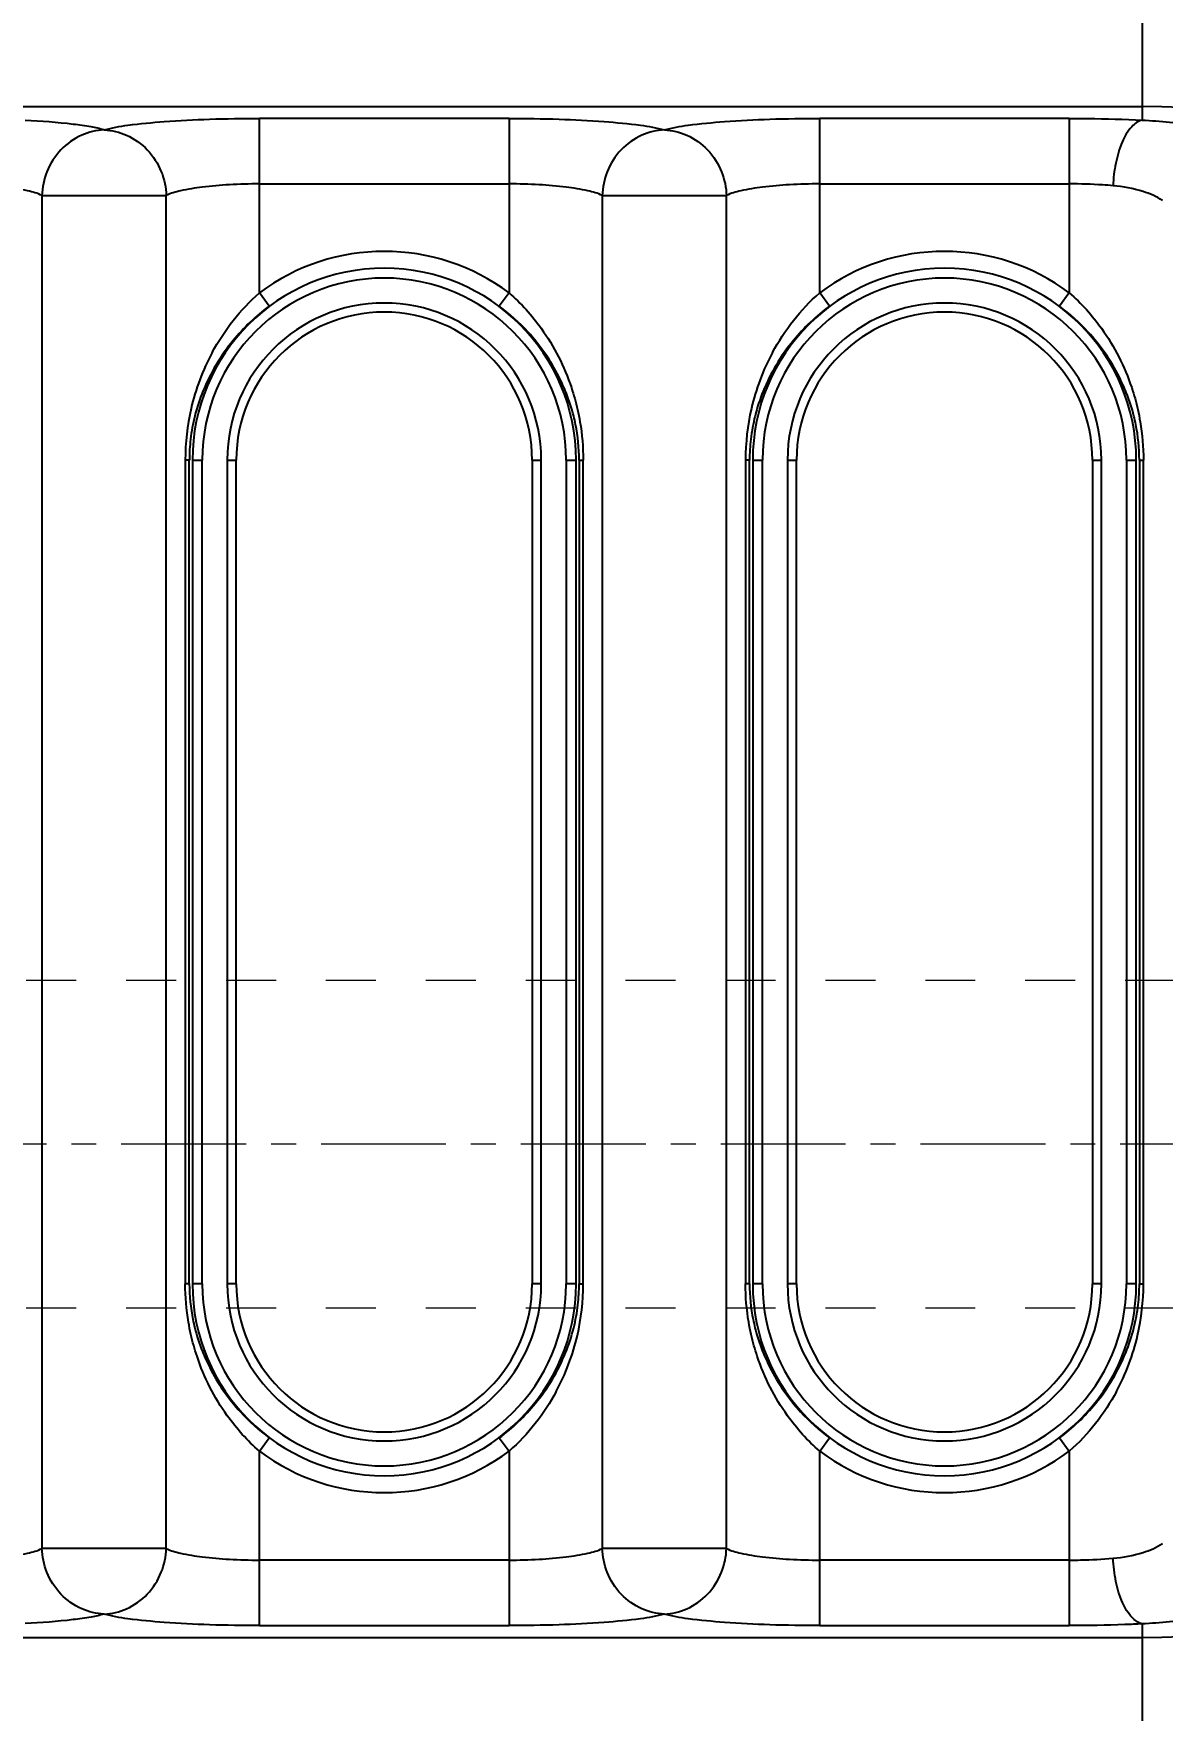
# Model space of a CAD drawing. Header units: millimetres. Extents: x 309 to 11345, y -1340 to 1318.
# Drawn here: x 1117.1 to 1151.5, y -425.7 to -374.6 of the extents above; entities that cross this region are included whole.
import ezdxf

# ---------------------------------------------------------------- set-up
doc = ezdxf.new("R2010")
doc.units = ezdxf.units.MM
doc.header["$LTSCALE"] = 16.335
doc.header["$PDMODE"] = 3
doc.header["$PDSIZE"] = 0.3125
doc.linetypes.add('CENTER', pattern=[0.6, 0.375, -0.075, 0.075, -0.075])
doc.linetypes.add('HIDDEN', pattern=[0.2, 0.1, -0.1])
doc.layers.get('0').update_dxf_attribs({"linetype": 'CONTINUOUS'})
doc.layers.get('Defpoints').update_dxf_attribs({"linetype": 'CONTINUOUS'})
doc.layers.add('cool', color=153, linetype='HIDDEN', lineweight=9)
doc.styles.get("Standard").update_dxf_attribs({"font": 'txt', "width": 0.8})
doc.dimstyles.get("Standard").update_dxf_attribs({"dimtxt": 0.15625, "dimasz": 0.1875, "dimexe": 0.125, "dimexo": 0.0625, "dimtad": 0, "dimtih": 1, "dimtoh": 1, "dimdsep": 46, "dimtxsty": 'Standard', "dimcen": 0.09, "dimadec": 0, "dimazin": 0, "dimtp": 0.01, "dimtm": 0.01, "dimtfac": 1, "dimtofl": 0, "dimtmove": 0, "dimatfit": 3, "dimfxl": 0, "dimtolj": 1, "dimarcsym": 0})

# ---------------------------------------------------------------- blocks, each defined once
blk = doc.blocks.new('*D108')
at = {"color": 4, "lineweight": -2}
blk.add_line((1291.426, -408.458), (1335.614, -408.458), dxfattribs=at)
at = {"layer": 'Defpoints', "color": 0}
for p in [(1291.364, -408.458), (1335.614, -408.458), (1045.847, -463.458)]:
    blk.add_point(p, dxfattribs=at)
at = {"color": 6, "insert": (1350.281, -408.458), "char_height": 10, "attachment_point": 5}
blk.add_mtext('\\A1;55.00', dxfattribs=at)
blk = doc.blocks.new('*D109')
at = {"color": 4, "lineweight": -2}
blk.add_line((1250.358, -391.101), (1335.614, -391.101), dxfattribs=at)
at = {"layer": 'Defpoints', "color": 0}
for p in [(1250.296, -391.101), (1335.614, -391.101), (1045.847, -463.458)]:
    blk.add_point(p, dxfattribs=at)
at = {"color": 6, "insert": (1351.614, -391.101), "char_height": 10, "attachment_point": 5}
blk.add_mtext('\\A1;72.36', dxfattribs=at)
blk = doc.blocks.new('*D110')
at = {"color": 4, "lineweight": -2}
blk.add_line((1248.11, -321.428), (1335.614, -321.428), dxfattribs=at)
at = {"layer": 'Defpoints', "color": 0}
for p in [(1248.047, -321.428), (1335.614, -321.428), (1045.847, -463.458)]:
    blk.add_point(p, dxfattribs=at)
at = {"color": 6, "insert": (1353.614, -321.428), "char_height": 10, "attachment_point": 5}
blk.add_mtext('\\A1;142.03', dxfattribs=at)
blk = doc.blocks.new('*D111')
at = {"color": 4, "lineweight": -2}
blk.add_line((1273.204, -303.458), (1335.614, -303.458), dxfattribs=at)
at = {"layer": 'Defpoints', "color": 0}
for p in [(1273.141, -303.458), (1335.614, -303.458), (1045.847, -463.458)]:
    blk.add_point(p, dxfattribs=at)
at = {"color": 6, "insert": (1352.281, -303.458), "char_height": 10, "attachment_point": 5}
blk.add_mtext('\\A1;160.00', dxfattribs=at)
blk = doc.blocks.new('*D112')
at = {"color": 4, "lineweight": -2}
blk.add_line((1050.31, -283.428), (1335.614, -283.428), dxfattribs=at)
at = {"layer": 'Defpoints', "color": 0}
for p in [(1050.247, -283.428), (1335.614, -283.428), (1045.847, -463.458)]:
    blk.add_point(p, dxfattribs=at)
at = {"color": 6, "insert": (1352.947, -283.428), "char_height": 10, "attachment_point": 5}
blk.add_mtext('\\A1;180.03', dxfattribs=at)
blk = doc.blocks.new('*D113')
at = {"color": 4, "lineweight": -2}
blk.add_line((1290.91, -258.458), (1335.614, -258.458), dxfattribs=at)
at = {"layer": 'Defpoints', "color": 0}
for p in [(1290.847, -258.458), (1335.614, -258.458), (1045.847, -463.458)]:
    blk.add_point(p, dxfattribs=at)
at = {"color": 6, "insert": (1353.614, -258.458), "char_height": 10, "attachment_point": 5}
blk.add_mtext('\\A1;205.00', dxfattribs=at)
blk = doc.blocks.new('*D123')
at = {"color": 4, "lineweight": -2}
for p, q in [((1158.43, -230.167), (1158.43, -210.167)), ((1170.647, -250.167), (1158.43, -230.167)), ((1170.647, -278.966), (1170.647, -250.167))]:
    blk.add_line(p, q, dxfattribs=at)
at = {"layer": 'Defpoints', "color": 0}
for p in [(1158.43, -210.167), (1170.647, -279.028), (1045.847, -463.458)]:
    blk.add_point(p, dxfattribs=at)
at = {"color": 6, "insert": (1158.43, -192.167), "char_height": 10, "attachment_point": 5, "rotation": 90}
blk.add_mtext('\\A1;124.80', dxfattribs=at)
blk = doc.blocks.new('*D124')
at = {"color": 4, "lineweight": -2}
for p, q in [((1232.141, -230.167), (1232.141, -210.167)), ((1243.647, -250.167), (1232.141, -230.167)), ((1243.647, -316.966), (1243.647, -250.167))]:
    blk.add_line(p, q, dxfattribs=at)
at = {"layer": 'Defpoints', "color": 0}
for p in [(1232.141, -210.167), (1243.647, -317.028), (1045.847, -463.458)]:
    blk.add_point(p, dxfattribs=at)
at = {"color": 6, "insert": (1232.141, -192.167), "char_height": 10, "attachment_point": 5, "rotation": 90}
blk.add_mtext('\\A1;197.80', dxfattribs=at)
blk = doc.blocks.new('*D125')
at = {"color": 4, "lineweight": -2}
for p, q in [((1243.861, -230.167), (1243.861, -210.167)), ((1245.346, -250.167), (1243.861, -230.167)), ((1245.346, -386.088), (1245.346, -250.167))]:
    blk.add_line(p, q, dxfattribs=at)
at = {"layer": 'Defpoints', "color": 0}
for p in [(1243.861, -210.167), (1245.346, -386.151), (1045.847, -463.458)]:
    blk.add_point(p, dxfattribs=at)
at = {"color": 6, "insert": (1243.861, -192.167), "char_height": 10, "attachment_point": 5, "rotation": 90}
blk.add_mtext('\\A1;199.50', dxfattribs=at)
blk = doc.blocks.new('*D126')
at = {"color": 4, "lineweight": -2}
for p, q in [((1302.014, -230.167), (1302.014, -210.167)), ((1290.847, -234.482), (1302.014, -230.167)), ((1290.847, -254.42), (1290.847, -234.482))]:
    blk.add_line(p, q, dxfattribs=at)
at = {"layer": 'Defpoints', "color": 0}
for p in [(1302.014, -210.167), (1290.847, -254.482), (1045.847, -463.458)]:
    blk.add_point(p, dxfattribs=at)
at = {"color": 6, "insert": (1302.014, -191.501), "char_height": 10, "attachment_point": 5, "rotation": 90}
blk.add_mtext('\\A1;245.00', dxfattribs=at)
blk = doc.blocks.new('*D127')
at = {"color": 4, "lineweight": -2}
blk.add_line((1267.747, -431.966), (1267.747, -210.167), dxfattribs=at)
at = {"layer": 'Defpoints', "color": 0}
for p in [(1267.747, -210.167), (1267.747, -432.028), (1045.847, -463.458)]:
    blk.add_point(p, dxfattribs=at)
at = {"color": 6, "insert": (1267.747, -192.167), "char_height": 10, "attachment_point": 5, "rotation": 90}
blk.add_mtext('\\A1;221.90', dxfattribs=at)
blk = doc.blocks.new('*D128')
at = {"color": 4, "lineweight": -2}
blk.add_line((1175.847, -452.396), (1175.847, -210.167), dxfattribs=at)
at = {"layer": 'Defpoints', "color": 0}
for p in [(1175.847, -210.167), (1175.847, -452.458), (1045.847, -463.458)]:
    blk.add_point(p, dxfattribs=at)
at = {"color": 6, "insert": (1175.847, -193.501), "char_height": 10, "attachment_point": 5, "rotation": 90}
blk.add_mtext('\\A1;130.00', dxfattribs=at)
blk = doc.blocks.new('*D165')
at = {"color": 4, "lineweight": -2}
for p, q in [((1285.656, -229.338), (1285.656, -209.338)), ((1275.847, -249.338), (1285.656, -229.338)), ((1275.847, -386.638), (1275.847, -249.338))]:
    blk.add_line(p, q, dxfattribs=at)
at = {"layer": 'Defpoints', "color": 0}
for p in [(1285.656, -209.338), (1275.847, -386.701), (1045.847, -463.458)]:
    blk.add_point(p, dxfattribs=at)
at = {"color": 6, "insert": (1285.656, -191.338), "char_height": 10, "attachment_point": 5, "rotation": 90}
blk.add_mtext('\\A1;230.00', dxfattribs=at)
blk = doc.blocks.new('*D218')
at = {"color": 4, "lineweight": -2}
blk.add_line((1257.372, -356.458), (1334.895, -356.458), dxfattribs=at)
at = {"layer": 'Defpoints', "color": 0}
for p in [(1257.31, -356.458), (1334.895, -356.458), (1045.847, -463.458)]:
    blk.add_point(p, dxfattribs=at)
at = {"color": 6, "insert": (1351.562, -356.458), "char_height": 10, "attachment_point": 5}
blk.add_mtext('\\A1;107.00', dxfattribs=at)
blk = doc.blocks.new('*D221')
at = {"color": 4, "lineweight": -2}
for p, q in [((1253.827, -229.49), (1253.827, -209.49)), ((1252.91, -249.49), (1253.827, -229.49)), ((1252.91, -351.996), (1252.91, -249.49))]:
    blk.add_line(p, q, dxfattribs=at)
at = {"layer": 'Defpoints', "color": 0}
for p in [(1253.827, -209.49), (1252.91, -352.058), (1045.847, -463.458)]:
    blk.add_point(p, dxfattribs=at)
at = {"color": 6, "insert": (1253.827, -190.823), "char_height": 10, "attachment_point": 5, "rotation": 90}
blk.add_mtext('\\A1;207.06', dxfattribs=at)

msp = doc.modelspace()

# ---------------------------------------------------------------- linework, layer by layer
at = {"color": 7, "linetype": 'Continuous'}
for p, q in [((1150.922, -366.78), (1150.922, -377.212)), ((1114.562, -376.796), (1150.922, -376.796)), ((1123.987, -382.481), (1123.987, -377.158)), ((1131.603, -377.158), (1123.987, -377.158)), ((1131.603, -377.158), (1131.603, -382.481)), ((1141.081, -382.481), (1141.081, -377.158)), ((1148.697, -377.158), (1141.081, -377.158)), ((1148.697, -377.158), (1148.697, -382.481)), ((1117.353, -379.51), (1117.353, -420.79)), ((1117.353, -379.51), (1121.144, -379.51)), ((1121.144, -420.79), (1121.144, -379.51)), ((1123.987, -379.158), (1131.603, -379.158)), ((1134.447, -379.51), (1134.447, -420.79)), ((1134.447, -379.51), (1138.238, -379.51)), ((1138.238, -420.79), (1138.238, -379.51)), ((1141.081, -379.158), (1148.697, -379.158)), ((1124.287, -382.883), (1123.987, -382.481)), ((1131.603, -382.481), (1131.303, -382.883)), ((1141.381, -382.883), (1141.081, -382.481)), ((1148.697, -382.481), (1148.397, -382.883)), ((1121.724, -387.581), (1121.724, -412.719)), ((1121.848, -387.581), (1121.724, -387.581)), ((1121.848, -412.719), (1121.848, -387.581)), ((1121.944, -387.581), (1121.944, -412.719)), ((1121.944, -387.581), (1122.245, -387.581)), ((1122.245, -412.719), (1122.245, -387.581)), ((1123.006, -387.581), (1123.006, -412.719)), ((1123.006, -387.581), (1123.282, -387.581)), ((1123.282, -412.719), (1123.282, -387.581)), ((1132.309, -387.581), (1132.585, -387.581)), ((1132.309, -387.581), (1132.309, -412.719)), ((1132.585, -412.719), (1132.585, -387.581)), ((1133.346, -387.581), (1133.647, -387.581)), ((1133.346, -387.581), (1133.346, -412.719)), ((1133.647, -412.719), (1133.647, -387.581)), ((1133.742, -387.581), (1133.867, -387.581)), ((1133.742, -387.581), (1133.742, -412.719)), ((1133.867, -412.719), (1133.867, -387.581)), ((1138.942, -387.581), (1138.818, -387.581)), ((1138.818, -387.581), (1138.818, -412.719)), ((1138.942, -412.719), (1138.942, -387.581)), ((1139.037, -387.581), (1139.338, -387.581)), ((1139.037, -387.581), (1139.037, -412.719)), ((1139.338, -412.719), (1139.338, -387.581)), ((1140.099, -387.581), (1140.375, -387.581)), ((1140.099, -387.581), (1140.099, -412.719)), ((1140.375, -412.719), (1140.375, -387.581)), ((1149.403, -387.581), (1149.678, -387.581)), ((1149.403, -387.581), (1149.403, -412.719)), ((1149.678, -412.719), (1149.678, -387.581)), ((1150.439, -387.581), (1150.74, -387.581)), ((1150.439, -387.581), (1150.439, -412.719)), ((1150.74, -412.719), (1150.74, -387.581)), ((1150.836, -387.581), (1150.96, -387.581)), ((1150.836, -387.581), (1150.836, -412.719)), ((1150.96, -412.719), (1150.96, -387.581)), ((1121.848, -412.719), (1121.724, -412.719)), ((1122.245, -412.719), (1121.944, -412.719)), ((1123.282, -412.719), (1123.006, -412.719)), ((1132.585, -412.719), (1132.309, -412.719)), ((1133.647, -412.719), (1133.346, -412.719)), ((1133.742, -412.719), (1133.867, -412.719)), ((1138.942, -412.719), (1138.818, -412.719)), ((1139.338, -412.719), (1139.037, -412.719)), ((1140.375, -412.719), (1140.099, -412.719)), ((1149.678, -412.719), (1149.403, -412.719)), ((1150.74, -412.719), (1150.439, -412.719)), ((1150.836, -412.719), (1150.96, -412.719)), ((1123.987, -417.819), (1124.287, -417.417)), ((1131.303, -417.417), (1131.603, -417.819)), ((1141.081, -417.819), (1141.381, -417.417)), ((1148.397, -417.417), (1148.697, -417.819)), ((1123.987, -423.142), (1123.987, -417.819)), ((1131.603, -417.819), (1131.603, -423.142)), ((1141.081, -423.142), (1141.081, -417.819)), ((1148.697, -417.819), (1148.697, -423.142)), ((1121.144, -420.79), (1117.353, -420.79)), ((1138.238, -420.79), (1134.447, -420.79)), ((1131.603, -421.142), (1123.987, -421.142)), ((1148.697, -421.142), (1141.081, -421.142)), ((1150.922, -423.088), (1150.922, -433.52)), ((1114.562, -423.504), (1150.922, -423.504)), ((1123.987, -423.142), (1131.603, -423.142)), ((1141.081, -423.142), (1148.697, -423.142))]:
    msp.add_line(p, q, dxfattribs=at)
for centre, radius, start, end in [((1150.922, -400.15), 32.954, 270, 90), ((1150.922, -400.15), 23.354, 270, 90), ((1127.795, -387.581), 6.365, 53.254, 126.746), ((1144.889, -387.581), 6.365, 53.254, 126.746), ((1127.795, -387.581), 5.852, 0, 180), ((1127.795, -387.581), 5.551, 0, 180), ((1144.889, -387.581), 5.852, 0, 180), ((1144.889, -387.581), 5.551, 0, 180), ((1127.795, -387.581), 4.79, 0, 180), ((1128.029, -387.908), 6.265, 126.6715, 140.6233), ((1127.795, -387.581), 4.514, 0, 180), ((1127.555, -387.916), 6.275, 42.4543, 53.3202), ((1144.889, -387.581), 4.79, 0, 180), ((1145.123, -387.908), 6.265, 126.6715, 140.6233), ((1144.889, -387.581), 4.514, 0, 180), ((1144.648, -387.916), 6.275, 42.4543, 53.3202), ((1127.9, -387.8), 6.097, 140.6354, 149.1366), ((1144.993, -387.8), 6.097, 140.6354, 149.1366), ((1128.589, -387.548), 6.86, 151.7095, 167.0764), ((1127.752, -387.711), 5.924, 149.1427, 157.8689), ((1145.683, -387.548), 6.86, 151.7095, 167.0764), ((1144.846, -387.711), 5.924, 149.1427, 157.8689), ((1127.574, -387.638), 5.732, 157.8753, 165.8913), ((1144.667, -387.638), 5.732, 157.8753, 165.8913), ((1128.709, -387.585), 6.985, 167.0025, 179.9679), ((1127.412, -387.596), 5.565, 165.906, 173.2916), ((1145.803, -387.585), 6.985, 167.0025, 179.9679), ((1144.506, -387.596), 5.565, 165.906, 173.2916), ((1128.112, -387.598), 5.631, 0.1707, 11.287), ((1145.205, -387.598), 5.631, 0.1707, 11.287), ((1127.304, -387.582), 5.455, 173.3051, 179.994), ((1144.397, -387.582), 5.455, 173.3051, 179.994), ((1127.479, -412.702), 5.631, 180.1708, 191.287), ((1127.795, -412.719), 5.852, 180, 0), ((1127.795, -412.719), 5.551, 180, 360), ((1127.795, -412.719), 4.79, 180, 360), ((1127.795, -412.719), 4.514, 180, 0), ((1126.881, -412.715), 6.985, 347.0025, 359.9679), ((1128.287, -412.718), 5.455, 353.3051, 359.994), ((1144.573, -412.702), 5.631, 180.1708, 191.287), ((1144.889, -412.719), 5.852, 180, 0), ((1144.889, -412.719), 5.551, 180, 360), ((1144.889, -412.719), 4.79, 180, 360), ((1144.889, -412.719), 4.514, 180, 0), ((1143.975, -412.715), 6.985, 347.0025, 359.9679), ((1145.381, -412.718), 5.455, 353.3051, 359.994), ((1128.178, -412.704), 5.565, 345.906, 353.2916), ((1145.272, -412.704), 5.565, 345.906, 353.2916), ((1127.001, -412.752), 6.86, 331.7095, 347.0764), ((1128.017, -412.662), 5.732, 337.8753, 345.8913), ((1144.095, -412.752), 6.86, 331.7095, 347.0764), ((1145.11, -412.662), 5.732, 337.8753, 345.8913), ((1127.839, -412.589), 5.924, 329.1427, 337.8689), ((1144.932, -412.589), 5.924, 329.1427, 337.8689), ((1127.691, -412.5), 6.097, 320.6354, 329.1366), ((1144.784, -412.5), 6.097, 320.6354, 329.1366), ((1127.562, -412.392), 6.265, 306.6715, 320.6233), ((1144.655, -412.392), 6.265, 306.6715, 320.6233), ((1128.036, -412.384), 6.275, 222.4543, 233.3202), ((1145.129, -412.384), 6.275, 222.4543, 233.3202), ((1127.795, -412.719), 6.365, 233.254, 306.746), ((1144.889, -412.719), 6.365, 233.254, 306.746)]:
    msp.add_arc(centre, radius, start, end, dxfattribs=at)
for points, knots in [([(1119.249, -377.51), (1119.119, -377.471), (1118.806, -377.407), (1118.003, -377.294), (1117.328, -377.245), (1116.837, -377.218)], [0, 0, 0, 0, 0.166353, 0.393554, 1, 1, 1, 1]), ([(1119.249, -377.51), (1119.014, -377.518), (1118.521, -377.635), (1117.89, -378.089), (1117.468, -378.753), (1117.361, -379.264), (1117.353, -379.51)], [0, 0, 0, 0, 0.233578, 0.491553, 0.754781, 1, 1, 1, 1]), ([(1119.249, -377.51), (1119.486, -377.439), (1120.099, -377.342), (1121.172, -377.239), (1122.51, -377.173), (1123.479, -377.158), (1123.987, -377.158)], [0, 0, 0, 0, 0.155948, 0.389403, 0.679648, 1, 1, 1, 1]), ([(1119.249, -377.51), (1119.483, -377.518), (1119.976, -377.635), (1120.607, -378.089), (1121.029, -378.753), (1121.136, -379.264), (1121.144, -379.51)], [0, 0, 0, 0, 0.233579, 0.491555, 0.754782, 1, 1, 1, 1]), ([(1131.603, -377.158), (1132.112, -377.158), (1133.08, -377.173), (1134.419, -377.239), (1135.492, -377.342), (1136.105, -377.439), (1136.342, -377.51)], [0, 0, 0, 0, 0.320374, 0.610618, 0.844066, 1, 1, 1, 1]), ([(1136.342, -377.51), (1136.108, -377.518), (1135.614, -377.635), (1134.984, -378.089), (1134.562, -378.753), (1134.455, -379.264), (1134.447, -379.51)], [0, 0, 0, 0, 0.233579, 0.491555, 0.754782, 1, 1, 1, 1]), ([(1136.342, -377.51), (1136.579, -377.439), (1137.193, -377.342), (1138.265, -377.239), (1139.604, -377.173), (1140.573, -377.158), (1141.081, -377.158)], [0, 0, 0, 0, 0.155949, 0.389404, 0.679649, 1, 1, 1, 1]), ([(1136.342, -377.51), (1136.576, -377.518), (1137.07, -377.635), (1137.7, -378.089), (1138.122, -378.753), (1138.229, -379.264), (1138.238, -379.51)], [0, 0, 0, 0, 0.233579, 0.491555, 0.754782, 1, 1, 1, 1]), ([(1148.697, -377.158), (1148.889, -377.158), (1149.63, -377.162), (1150.372, -377.184), (1150.922, -377.212)], [0, 0, 0, 0, 0.258385, 1, 1, 1, 1]), ([(1150.922, -377.213), (1150.799, -377.239), (1150.533, -377.437), (1150.274, -377.91), (1150.098, -378.529), (1150.041, -378.983), (1150.032, -379.212)], [0, 0, 0, 0, 0.164224, 0.404157, 0.699055, 1, 1, 1, 1]), ([(1150.922, -377.212), (1151.478, -377.239), (1152.251, -377.316), (1153.166, -377.511), (1153.529, -377.619), (1153.679, -377.678)], [0, 0, 0, 0, 0.59581, 0.827079, 1, 1, 1, 1]), ([(1117.353, -379.51), (1117.216, -379.442), (1116.847, -379.343), (1116.202, -379.239), (1115.397, -379.174), (1114.815, -379.158), (1114.51, -379.158)], [0, 0, 0, 0, 0.159954, 0.393168, 0.681995, 1, 1, 1, 1]), ([(1123.987, -379.158), (1123.682, -379.158), (1123.1, -379.174), (1122.295, -379.239), (1121.65, -379.343), (1121.282, -379.442), (1121.144, -379.51)], [0, 0, 0, 0, 0.318055, 0.606823, 0.840028, 1, 1, 1, 1]), ([(1134.447, -379.51), (1134.309, -379.442), (1133.94, -379.343), (1133.295, -379.239), (1132.491, -379.174), (1131.908, -379.158), (1131.603, -379.158)], [0, 0, 0, 0, 0.159969, 0.39318, 0.681951, 1, 1, 1, 1]), ([(1141.081, -379.158), (1140.776, -379.158), (1140.193, -379.174), (1139.389, -379.239), (1138.744, -379.343), (1138.375, -379.442), (1138.238, -379.51)], [0, 0, 0, 0, 0.318055, 0.606823, 0.840028, 1, 1, 1, 1]), ([(1150.032, -379.212), (1149.926, -379.203), (1149.482, -379.171), (1149.036, -379.158), (1148.697, -379.158)], [0, 0, 0, 0, 0.238622, 1, 1, 1, 1]), ([(1151.54, -379.663), (1151.362, -379.538), (1150.862, -379.339), (1150.342, -379.239), (1150.032, -379.213)], [0, 0, 0, 0, 0.411443, 1, 1, 1, 1]), ([(1133.344, -385.522), (1133.277, -385.355), (1132.977, -384.691), (1132.554, -384.083), (1132.185, -383.68)], [0, 0, 0, 0, 0.248204, 1, 1, 1, 1]), ([(1132.584, -383.562), (1132.979, -384.113), (1133.399, -384.939), (1133.642, -385.814), (1133.693, -386.038)], [0, 0, 0, 0, 0.746536, 1, 1, 1, 1]), ([(1150.437, -385.522), (1150.371, -385.355), (1150.071, -384.691), (1149.648, -384.083), (1149.278, -383.68)], [0, 0, 0, 0, 0.248204, 1, 1, 1, 1]), ([(1149.677, -383.562), (1150.072, -384.113), (1150.492, -384.939), (1150.736, -385.814), (1150.787, -386.038)], [0, 0, 0, 0, 0.746536, 1, 1, 1, 1]), ([(1133.633, -386.496), (1133.616, -386.412), (1133.542, -386.081), (1133.437, -385.758), (1133.344, -385.522)], [0, 0, 0, 0, 0.253093, 1, 1, 1, 1]), ([(1150.727, -386.496), (1150.71, -386.412), (1150.636, -386.081), (1150.531, -385.758), (1150.437, -385.522)], [0, 0, 0, 0, 0.253093, 1, 1, 1, 1]), ([(1133.693, -386.038), (1133.721, -386.163), (1133.822, -386.671), (1133.866, -387.191), (1133.866, -387.581)], [0, 0, 0, 0, 0.246522, 1, 1, 1, 1]), ([(1150.787, -386.038), (1150.815, -386.163), (1150.915, -386.671), (1150.96, -387.191), (1150.96, -387.581)], [0, 0, 0, 0, 0.246522, 1, 1, 1, 1]), ([(1121.898, -414.262), (1121.869, -414.137), (1121.769, -413.629), (1121.724, -413.109), (1121.724, -412.719)], [0, 0, 0, 0, 0.246522, 1, 1, 1, 1]), ([(1138.991, -414.262), (1138.963, -414.137), (1138.863, -413.629), (1138.818, -413.109), (1138.818, -412.719)], [0, 0, 0, 0, 0.246522, 1, 1, 1, 1]), ([(1121.957, -413.804), (1121.974, -413.888), (1122.048, -414.219), (1122.153, -414.542), (1122.247, -414.778)], [0, 0, 0, 0, 0.253093, 1, 1, 1, 1]), ([(1139.051, -413.804), (1139.068, -413.888), (1139.142, -414.219), (1139.247, -414.542), (1139.34, -414.778)], [0, 0, 0, 0, 0.253093, 1, 1, 1, 1]), ([(1123.007, -416.738), (1122.612, -416.187), (1122.192, -415.361), (1121.948, -414.486), (1121.898, -414.262)], [0, 0, 0, 0, 0.746536, 1, 1, 1, 1]), ([(1140.1, -416.738), (1139.705, -416.187), (1139.286, -415.361), (1139.042, -414.486), (1138.991, -414.262)], [0, 0, 0, 0, 0.746536, 1, 1, 1, 1]), ([(1122.247, -414.778), (1122.314, -414.945), (1122.613, -415.609), (1123.036, -416.217), (1123.406, -416.62)], [0, 0, 0, 0, 0.248204, 1, 1, 1, 1]), ([(1139.34, -414.778), (1139.407, -414.945), (1139.707, -415.609), (1140.13, -416.217), (1140.499, -416.62)], [0, 0, 0, 0, 0.248204, 1, 1, 1, 1]), ([(1114.51, -421.142), (1114.815, -421.142), (1115.397, -421.126), (1116.202, -421.061), (1116.847, -420.957), (1117.215, -420.858), (1117.353, -420.79)], [0, 0, 0, 0, 0.31799, 0.60679, 0.840021, 1, 1, 1, 1]), ([(1119.249, -422.79), (1119.014, -422.782), (1118.521, -422.665), (1117.89, -422.211), (1117.468, -421.547), (1117.361, -421.036), (1117.353, -420.79)], [0, 0, 0, 0, 0.233579, 0.491554, 0.754781, 1, 1, 1, 1]), ([(1119.249, -422.79), (1119.483, -422.782), (1119.976, -422.665), (1120.607, -422.211), (1121.029, -421.547), (1121.136, -421.036), (1121.144, -420.79)], [0, 0, 0, 0, 0.233579, 0.491555, 0.754782, 1, 1, 1, 1]), ([(1121.144, -420.79), (1121.282, -420.858), (1121.65, -420.957), (1122.295, -421.061), (1123.1, -421.126), (1123.682, -421.142), (1123.987, -421.142)], [0, 0, 0, 0, 0.159969, 0.39318, 0.681951, 1, 1, 1, 1]), ([(1131.603, -421.142), (1131.908, -421.142), (1132.491, -421.126), (1133.295, -421.061), (1133.94, -420.957), (1134.309, -420.858), (1134.447, -420.79)], [0, 0, 0, 0, 0.318055, 0.606823, 0.840028, 1, 1, 1, 1]), ([(1136.342, -422.79), (1136.108, -422.782), (1135.614, -422.665), (1134.984, -422.211), (1134.562, -421.547), (1134.455, -421.036), (1134.447, -420.79)], [0, 0, 0, 0, 0.233579, 0.491555, 0.754782, 1, 1, 1, 1]), ([(1136.342, -422.79), (1136.576, -422.782), (1137.07, -422.665), (1137.7, -422.211), (1138.122, -421.547), (1138.229, -421.036), (1138.238, -420.79)], [0, 0, 0, 0, 0.233579, 0.491555, 0.754782, 1, 1, 1, 1]), ([(1138.238, -420.79), (1138.375, -420.858), (1138.744, -420.957), (1139.389, -421.061), (1140.193, -421.126), (1140.776, -421.142), (1141.081, -421.142)], [0, 0, 0, 0, 0.159969, 0.39318, 0.681951, 1, 1, 1, 1]), ([(1150.032, -421.088), (1150.342, -421.061), (1150.862, -420.961), (1151.362, -420.762), (1151.54, -420.637)], [0, 0, 0, 0, 0.588445, 1, 1, 1, 1]), ([(1148.697, -421.142), (1148.812, -421.142), (1149.257, -421.138), (1149.703, -421.116), (1150.032, -421.088)], [0, 0, 0, 0, 0.258225, 1, 1, 1, 1]), ([(1150.922, -423.088), (1150.801, -423.062), (1150.545, -422.864), (1150.277, -422.406), (1150.101, -421.784), (1150.042, -421.324), (1150.032, -421.088)], [0, 0, 0, 0, 0.16173, 0.394634, 0.69058, 1, 1, 1, 1]), ([(1119.249, -422.79), (1119.119, -422.829), (1118.806, -422.893), (1118.003, -423.006), (1117.328, -423.055), (1116.837, -423.082)], [0, 0, 0, 0, 0.166376, 0.393599, 1, 1, 1, 1]), ([(1123.987, -423.142), (1123.479, -423.142), (1122.51, -423.127), (1121.172, -423.061), (1120.099, -422.958), (1119.486, -422.861), (1119.249, -422.79)], [0, 0, 0, 0, 0.320373, 0.610617, 0.844065, 1, 1, 1, 1]), ([(1136.342, -422.79), (1136.105, -422.861), (1135.492, -422.958), (1134.419, -423.061), (1133.08, -423.127), (1132.112, -423.142), (1131.603, -423.142)], [0, 0, 0, 0, 0.155949, 0.389404, 0.679649, 1, 1, 1, 1]), ([(1141.081, -423.142), (1140.573, -423.142), (1139.604, -423.127), (1138.265, -423.061), (1137.193, -422.958), (1136.579, -422.861), (1136.342, -422.79)], [0, 0, 0, 0, 0.320374, 0.610618, 0.844066, 1, 1, 1, 1]), ([(1150.922, -423.088), (1150.745, -423.097), (1150.004, -423.129), (1149.262, -423.142), (1148.697, -423.142)], [0, 0, 0, 0, 0.238295, 1, 1, 1, 1]), ([(1153.679, -422.622), (1153.529, -422.681), (1153.166, -422.789), (1152.251, -422.984), (1151.478, -423.061), (1150.922, -423.088)], [0, 0, 0, 0, 0.172963, 0.404159, 1, 1, 1, 1])]:
    msp.add_open_spline(points, degree=3, knots=knots, dxfattribs=at)
for points in [[(1122.549, -384.297), (1122.915, -383.617), (1123.405, -382.988), (1123.987, -382.481)], [(1131.603, -382.481), (1131.97, -382.801), (1132.3, -383.167), (1132.584, -383.562)], [(1139.642, -384.297), (1140.008, -383.617), (1140.499, -382.988), (1141.081, -382.481)], [(1148.697, -382.481), (1149.064, -382.801), (1149.394, -383.167), (1149.677, -383.562)], [(1133.042, -416.003), (1132.676, -416.683), (1132.186, -417.312), (1131.603, -417.819)], [(1150.135, -416.003), (1149.77, -416.683), (1149.279, -417.312), (1148.697, -417.819)], [(1123.987, -417.819), (1123.62, -417.499), (1123.29, -417.133), (1123.007, -416.738)], [(1141.081, -417.819), (1140.714, -417.499), (1140.384, -417.133), (1140.1, -416.738)]]:
    msp.add_open_spline(points, degree=3, dxfattribs=at)
at = {"layer": 'cool', "ltscale": 0.932966}
for p, q in [((1316.517, -403.458), (827.847, -403.458)), ((1316.517, -413.458), (827.847, -413.458))]:
    msp.add_line(p, q, dxfattribs=at)
at = {"layer": 'cool', "color": 1, "linetype": 'CENTER', "ltscale": 0.621977}
msp.add_line((1330.847, -408.458), (822.847, -408.458), dxfattribs=at)

# ---------------------------------------------------------------- dimensions: what is measured, and where the dimension line sits
for feature_location, offset, dtype, picture, middle in [((1252.91, -352.058), (0.918, 142.568), 1, '*D221', (1253.827, -190.823)), ((1275.847, -386.701), (9.809, 177.362), 1, '*D165', (1285.656, -191.338)), ((1290.847, -254.482), (11.167, 44.315), 1, '*D126', (1302.014, -191.501)), ((1170.647, -279.028), (-12.217, 68.861), 1, '*D123', (1158.43, -192.167)), ((1243.647, -317.028), (-11.506, 106.861), 1, '*D124', (1232.141, -192.167)), ((1245.346, -386.151), (-1.485, 175.983), 1, '*D125', (1243.861, -192.167)), ((1267.747, -432.028), (0, 221.861), 1, '*D127', (1267.747, -192.167)), ((1175.847, -452.458), (0, 242.291), 1, '*D128', (1175.847, -193.501)), ((1290.847, -258.458), (44.767, 0), 0, '*D113', (1353.614, -258.458)), ((1050.247, -283.428), (285.367, 0), 0, '*D112', (1352.947, -283.428)), ((1273.141, -303.458), (62.473, 0), 0, '*D111', (1352.281, -303.458)), ((1248.047, -321.428), (87.567, 0), 0, '*D110', (1353.614, -321.428)), ((1257.31, -356.458), (77.585, 0), 0, '*D218', (1351.562, -356.458)), ((1250.296, -391.101), (85.318, 0), 0, '*D109', (1351.614, -391.101)), ((1291.364, -408.458), (44.25, 0), 0, '*D108', (1350.281, -408.458))]:
    dim = msp.add_ordinate_dim(feature_location=feature_location, offset=offset, dtype=dtype, origin=(1045.847, -463.458), dimstyle='Standard', override={"dimtxt": 10, "dimasz": 10, "dimgap": 0, "dimtih": 0, "dimtoh": 0, "dimzin": 0, "dimcen": 0, "dimclrd": 4, "dimclre": 4, "dimclrt": 6, "dimadec": 2, "dimtp": 0, "dimtm": 0, "dimtzin": 0})
    dim.commit()
    dim.dimension.update_dxf_attribs({"geometry": picture, "text_midpoint": middle})

doc.saveas('drawing.dxf')
